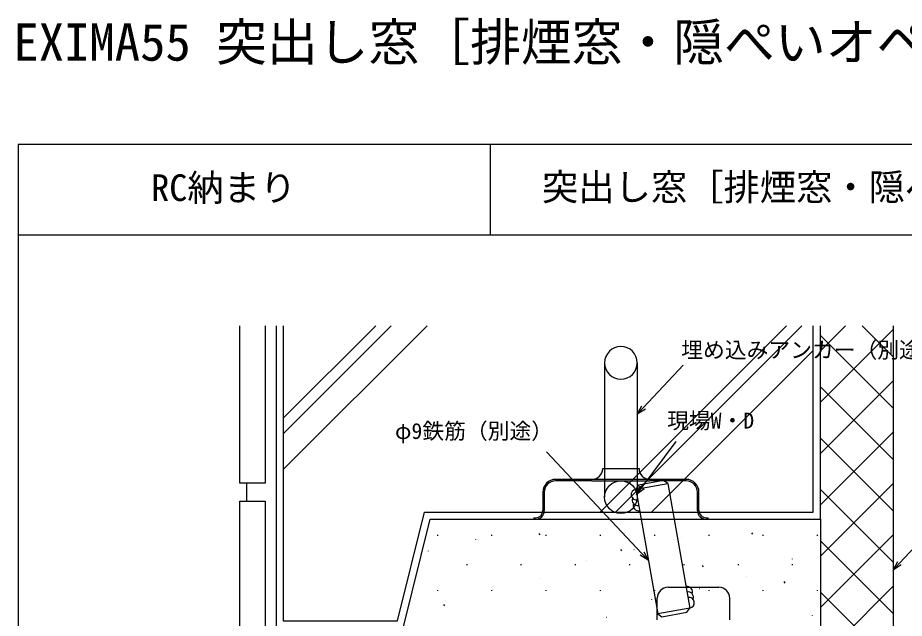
# Model space of a CAD drawing. Units: millimetres, scale not verified. Extents: x -437 to 438, y -344 to 341.
# Drawn here: x -436.9 to -192.7, y 175.7 to 341.1 of the extents above; entities that cross this region are included whole.
import ezdxf
from ezdxf.enums import TextEntityAlignment as Align

# ---------------------------------------------------------------- set-up
doc = ezdxf.new("R2010")
doc.units = ezdxf.units.MM
doc.header["$LTSCALE"] = 2
for name, color, linetype in [('0-1_USER1', 3, 'Continuous'), ('0-4_YKK_13', 4, 'Continuous'), ('0-5_YKK_D', 6, 'Continuous'), ('0-6_YKK_ZWAK', 7, 'Continuous'), ('0-7_YSS_K', 3, 'Continuous')]:
    doc.layers.add(name, color=color, linetype=linetype)
doc.styles.add('ＭＳ ゴシック', font='')
doc.styles.get('ＭＳ ゴシック').set_extended_font_data('MS Gothic')

msp = doc.modelspace()

# ---------------------------------------------------------------- linework, layer by layer
at = {"layer": '0-4_YKK_13'}
for p, q in [((-275.296, 246.013), (-275.296, 209.013)), ((-266.296, 246.013), (-266.296, 209.013)), ((-275.796, 216.913), (-265.796, 216.913)), ((-278.796, 213.913), (-288.796, 213.913)), ((-278.796, 213.513), (-288.796, 213.513)), ((-262.796, 213.913), (-278.796, 213.913)), ((-278.796, 213.513), (-262.796, 213.513)), ((-252.796, 213.913), (-262.796, 213.913)), ((-252.796, 213.513), (-262.796, 213.513)), ((-292.296, 210.413), (-292.296, 205.313)), ((-291.896, 210.413), (-291.896, 205.313)), ((-249.696, 205.313), (-249.696, 210.413)), ((-249.296, 205.313), (-249.296, 210.413)), ((-294.796, 203.313), (-294.796, 202.913)), ((-294.796, 203.313), (-294.296, 203.313)), ((-294.796, 202.913), (-294.296, 202.913)), ((-294.296, 202.913), (-247.296, 202.913)), ((-247.296, 203.313), (-246.796, 203.313)), ((-247.296, 202.913), (-246.796, 202.913)), ((-246.796, 202.913), (-246.796, 203.313)), ((-257.796, 184.214), (-243.796, 184.213)), ((-260.796, 175.216), (-260.796, 181.214)), ((-240.797, 175.214), (-240.796, 181.213))]:
    msp.add_line(p, q, dxfattribs=at)
msp.add_circle((-270.796, 209.013), 4.5, dxfattribs=at)
for centre, radius, start, end in [((-270.796, 246.013), 4.5, 0, 180), ((-270.796, 246.013), 4.5, 180, 0), ((-278.796, 216.913), 3, 270, 0), ((-262.796, 216.913), 3, 180, 270), ((-288.796, 210.413), 3.5, 90, 180), ((-288.796, 210.413), 3.1, 90, 180), ((-252.796, 210.413), 3.5, 0, 90), ((-252.796, 210.413), 3.1, 0, 90), ((-294.296, 205.313), 2.4, 270, 0), ((-294.296, 205.313), 2, 270, 0), ((-247.296, 205.313), 2.4, 180, 270), ((-247.296, 205.313), 2, 180, 270), ((-257.796, 181.214), 3, 89.99878, 179.99845), ((-243.796, 181.213), 3, 359.99873, 89.99878)]:
    msp.add_arc(centre, radius, start, end, dxfattribs=at)
at = {"layer": '0-5_YKK_D'}
for points in [[(-266.296, 231.89), (-264.551, 233.749), (-253.665, 245.349)], [(-264.053, 233.282), (-266.296, 231.89), (-265.05, 234.217)], [(-266.464, 209.717), (-264.944, 211.765), (-255.576, 224.382)], [(-195.796, 188.949), (-194.051, 190.808), (-162.625, 224.291)], [(-263.265, 191.676), (-265.01, 193.536), (-291.292, 221.538)], [(-264.395, 211.357), (-266.464, 209.717), (-265.492, 212.172)], [(-264.512, 194.003), (-263.265, 191.676), (-265.508, 193.068)], [(-193.553, 190.341), (-195.796, 188.949), (-194.55, 191.276)]]:
    msp.add_lwpolyline(points, dxfattribs=at)
at = {"layer": '0-6_YKK_ZWAK'}
for p, q in [((-436.8, 306.2), (-436.8, -343.8)), ((438.2, 306.2), (-436.8, 306.2)), ((-306.8, 306.2), (-306.8, 281.2)), ((438.2, 281.2), (-436.8, 281.2))]:
    msp.add_line(p, q, dxfattribs=at)
at = {"layer": '0-7_YSS_K'}
for p, q in [((-363.796, 230.747), (-338.343, 256.2)), ((-363.796, 226.504), (-334.101, 256.2)), ((-363.796, 216.605), (-324.201, 256.2)), ((-276.493, 204.913), (-225.206, 256.2)), ((-272.25, 204.913), (-220.964, 256.2)), ((-215.796, 249.328), (-208.924, 256.2)), ((-215.796, 235.186), (-195.796, 255.186)), ((-195.796, 247.691), (-204.305, 256.2)), ((-195.796, 256.2), (-195.796, 162.913)), ((-195.796, 233.549), (-215.796, 253.549)), ((-262.351, 204.913), (-217.796, 249.468)), ((-215.796, 221.044), (-195.796, 241.044)), ((-195.796, 219.407), (-215.796, 239.407)), ((-215.796, 206.902), (-195.796, 226.902)), ((-195.796, 205.265), (-215.796, 225.265)), ((-373.796, 207.913), (-373.796, 212.913)), ((-257.864, 212.765), (-251.782, 178.461)), ((-215.796, 192.759), (-195.796, 212.759)), ((-266.725, 211.194), (-260.644, 176.89)), ((-195.796, 191.123), (-215.796, 211.123)), ((-215.796, 202.913), (-215.796, 172.913)), ((-321.358, 198.635), (-321.358, 198.385)), ((-306.408, 198.635), (-306.408, 198.385)), ((-293.43, 199.049), (-293.154, 198.632)), ((-291.458, 198.635), (-291.458, 198.385)), ((-276.508, 198.635), (-276.508, 198.385)), ((-261.558, 198.635), (-261.558, 198.385)), ((-254.143, 197.827), (-254.127, 197.78)), ((-246.608, 198.635), (-246.608, 198.385)), ((-234.782, 199.229), (-234.506, 198.812)), ((-231.658, 198.635), (-231.658, 198.385)), ((-216.708, 198.635), (-216.708, 198.385)), ((-215.796, 178.617), (-195.796, 198.617)), ((-310.827, 197.444), (-310.81, 197.397)), ((-195.796, 176.98), (-215.796, 196.98)), ((-323.879, 194.19), (-323.871, 194.167)), ((-270.914, 194.626), (-270.638, 194.21)), ((-267.204, 194.597), (-267.188, 194.55)), ((-313.283, 190.56), (-313.283, 190.31)), ((-298.333, 190.56), (-298.333, 190.31)), ((-283.383, 190.56), (-283.383, 190.31)), ((-280.349, 191.603), (-280.332, 191.556)), ((-268.433, 190.56), (-268.433, 190.31)), ((-253.483, 190.56), (-253.483, 190.31)), ((-238.533, 190.56), (-238.533, 190.31)), ((-223.665, 191.986), (-223.649, 191.939)), ((-223.583, 190.56), (-223.583, 190.31)), ((-248.398, 190.204), (-248.122, 189.787)), ((-292.826, 186.723), (-292.809, 186.676)), ((-236.142, 187.106), (-236.126, 187.059)), ((-225.882, 185.782), (-225.606, 185.365)), ((-321.358, 183.435), (-321.358, 183.185)), ((-306.408, 183.435), (-306.408, 183.185)), ((-305.886, 183.493), (-305.87, 183.446)), ((-291.458, 183.435), (-291.458, 183.185)), ((-276.508, 183.435), (-276.508, 183.185)), ((-261.558, 183.435), (-261.558, 183.185)), ((-249.203, 183.876), (-249.186, 183.829)), ((-246.608, 183.435), (-246.608, 183.185)), ((-231.658, 183.435), (-231.658, 183.185)), ((-216.708, 183.435), (-216.708, 183.185)), ((-215.796, 164.475), (-195.796, 184.475)), ((-262.348, 180.882), (-262.331, 180.835)), ((-195.872, 162.913), (-215.796, 182.838)), ((-319.64, 179.457), (-319.364, 179.041)), ((-319.031, 180.498), (-319.014, 180.451)), ((-274.824, 176.002), (-274.808, 175.955)), ((-218.141, 176.385), (-218.124, 176.338))]:
    msp.add_line(p, q, dxfattribs=at)
for points in [[(-368.796, 256.2), (-368.796, 212.913), (-375.796, 212.913), (-375.796, 256.2)], [(-365.796, 256.2), (-365.796, 172.913), (-330.796, 172.913), (-323.296, 202.913), (-215.796, 202.913), (-215.796, 256.2)], [(-363.796, 256.2), (-363.796, 174.913), (-332.358, 174.913), (-324.858, 204.913), (-217.796, 204.913), (-217.796, 256.2)]]:
    msp.add_lwpolyline(points, dxfattribs=at)
for points in [[(-266.725, 211.194), (-257.864, 212.765), (-259.023, 213.575), (-265.915, 212.353)], [(-368.796, 169.913), (-330.796, 169.913), (-330.796, 162.913), (-375.796, 162.913), (-375.796, 207.913), (-368.796, 207.913)], [(-251.785, 178.46), (-260.647, 176.889), (-259.487, 176.079), (-252.595, 177.301)]]:
    msp.add_lwpolyline(points, close=True, dxfattribs=at)
for centre, start, end in [((-266.464, 209.717), 100.04394, 280.04392), ((-266.202, 208.24), 160.04391, 280.04392), ((-265.941, 206.763), 160.04391, 280.04392), ((-252.572, 182.89), 340.04391, 100.04392), ((-252.311, 181.413), 340.04391, 100.04392), ((-252.049, 179.936), 280.04394, 100.04392)]:
    msp.add_arc(centre, 1.5, start, end, dxfattribs=at)

# ---------------------------------------------------------------- texts
at = {"layer": '0-1_USER1', "style": 'ＭＳ ゴシック'}
for s, height, p in [('EXIMA55 突出し窓［排煙窓・隠ぺいオペレーター仕様］', 10.26, (-438.149, 326.177)), ('RC納まり', 7.331, (-400.209, 288.416)), (' 突出し窓［排煙窓・隠ぺいオペレーター仕様］ ３８mm溝幅', 7.331, (-297.515, 288.586))]:
    msp.add_text(s, height=height, dxfattribs=at).set_placement(p, align=Align.BOTTOM_LEFT)
at = {"layer": '0-5_YKK_D', "style": 'ＭＳ ゴシック'}
for s, p in [('埋め込みアンカー（別途）', (-254.176, 246.064)), ('現場W・D', (-258.071, 226.607)), ('φ9鉄筋（別途）', (-333.037, 223.726))]:
    msp.add_text(s, height=4.399, dxfattribs=at).set_placement(p, align=Align.BOTTOM_LEFT)

doc.saveas('drawing.dxf')
